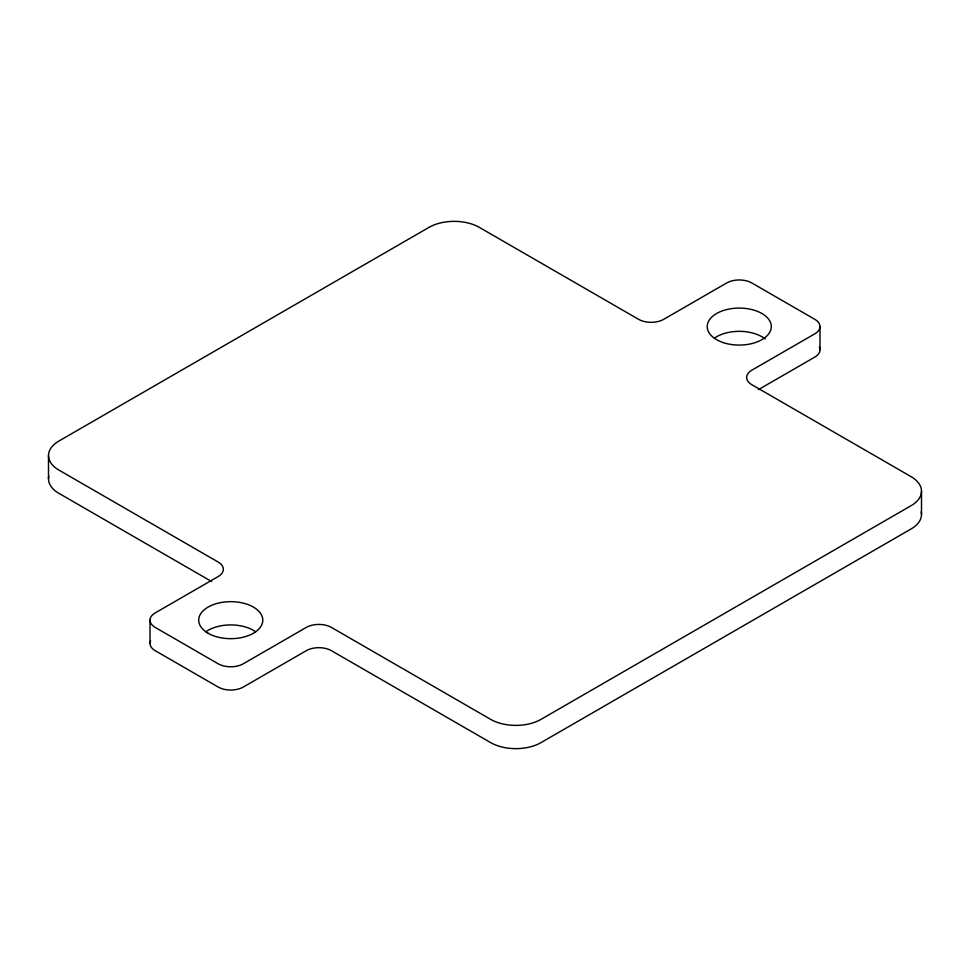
<?xml version="1.0" encoding="UTF-8"?>
<svg xmlns="http://www.w3.org/2000/svg" width="970" height="970" viewBox="0 0 970 970"><rect width="100%" height="100%" fill="white"/><g stroke="black" fill="none" stroke-linecap="round" stroke-linejoin="round"><path stroke-width="1.45" d="M758.407 389.649L814.776 357.105A17.799 10.282 0 0 0 819.383 347.175M211.63 581.515L58.927 493.354A35.599 20.552 0 0 1 48.803 476.137M921.5 491.172L921.5 514.427M819.989 326.575L819.989 349.83M150.01 620.169L150.01 643.425M48.5 455.573L48.5 478.828M150.617 640.758A17.799 10.282 0 0 0 155.224 650.688L218.153 687.027A17.799 10.282 0 0 0 243.325 687.027L306.265 650.688A17.799 10.282 0 0 1 331.437 650.688L490.662 742.62A35.599 20.552 0 0 0 541.017 742.62L911.072 528.965A35.599 20.552 0 0 0 921.197 511.748M205.846 631.773A32.046 18.503 0 0 1 255.643 631.773M714.356 338.19A32.046 18.503 0 0 1 765.184 338.966M428.982 227.38L58.927 441.035A35.599 20.552 0 0 0 58.927 470.098L218.153 562.03A17.799 10.282 0 0 1 218.153 576.568L155.224 612.894A17.799 10.282 0 0 0 155.224 627.432L218.153 663.771A17.799 10.282 0 0 0 243.325 663.771L306.265 627.432A17.799 10.282 0 0 1 331.437 627.432L490.662 719.364A35.599 20.552 0 0 0 541.017 719.364L911.072 505.709A35.599 20.552 0 0 0 911.072 476.646L751.847 384.714A17.799 10.282 0 0 1 751.847 370.176L814.776 333.85A17.799 10.282 0 0 0 814.776 319.312L751.847 282.973A17.799 10.282 0 0 0 726.676 282.973L663.735 319.312A17.799 10.282 0 0 1 638.563 319.312L479.338 227.38A35.599 20.552 0 0 0 428.982 227.38M723.244 342.604A32.046 18.503 0 0 0 771.295 326.575A32.046 18.503 0 0 0 723.244 310.558A32.046 18.503 0 0 0 723.244 342.604M208.089 633.252A32.046 18.503 0 0 0 261.694 624.959A32.046 18.503 0 0 0 222.445 602.297A32.046 18.503 0 0 0 208.089 633.252"/></g></svg>
